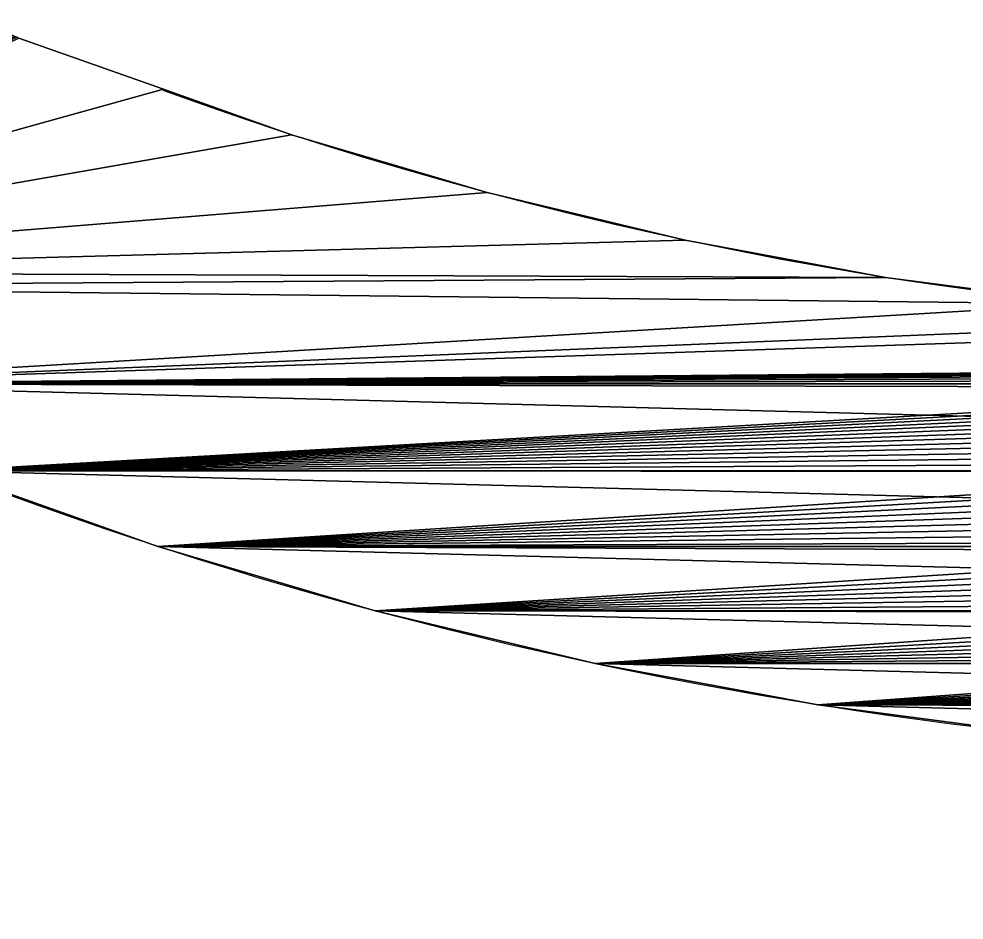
# Model space of a CAD drawing. Header units: millimetres. Extents: x 2995 to 3227, y 1383 to 1648.
# Drawn here: x 3154.31 to 3165.23, y 1537.84 to 1548.25 of the extents above; entities that cross this region are included whole.
import ezdxf

# ---------------------------------------------------------------- set-up
doc = ezdxf.new("R2010")
doc.units = ezdxf.units.MM

# ---------------------------------------------------------------- blocks, each defined once
blk = doc.blocks.new('Mastil_5')
for p, q in [((48.446, 10.96, -3), (48.446, 10.96, 5)), ((48.017, 8.644, -3), (48.017, 8.644, 5)), ((52.907, 7.604, -3), (52.907, 7.604, 5)), ((47.467, 6.353, -3), (47.467, 6.353, 5)), ((52.296, 5.059, -3), (52.296, 5.059, 5)), ((46.798, 4.094, -3), (46.798, 4.094, 5)), ((51.553, 2.549, -3), (51.553, 2.549, 5)), ((45.682, 0.943, -3), (45.682, 0.943, 5))]:
    blk.add_line(p, q)
at = {"color": 40, "true_color": 0xffcc32}
for p, q in [((53.384, 10.178, -3), (53.384, 10.178, 5)), ((46.273, 2.614, -3), (46.273, 2.614, 5))]:
    blk.add_line(p, q, dxfattribs=at)
at = {"color": 250, "true_color": 0x1e1e1e}
for p, q in [((46.273, 2.614, -3), (45.682, 0.943, -3)), ((46.273, 2.614, 5), (45.682, 0.943, 5))]:
    blk.add_line(p, q, dxfattribs=at)
at = {"color": 250, "true_color": 0x1e1e1e, "extrusion": (-1.41672e-14, 3.80033e-15, -1)}
blk.add_arc((-4, 18, 3), 50, 152.6083, 207.3917, dxfattribs=at)
at = {"color": 250, "true_color": 0x1e1e1e, "extrusion": (-1.42423e-14, 3.7614e-15, -1)}
blk.add_arc((-4, 18, -5), 50, 152.6083, 207.3917, dxfattribs=at)
at = {"color": 250, "true_color": 0x1e1e1e, "extrusion": (-3.88441e-15, 1.65373e-14, -1)}
for centre in [(-4, 18, 3), (-4, 18, -5)]:
    blk.add_arc(centre, 45, 160, 200, dxfattribs=at)
at = {"color": 250, "true_color": 0x1e1e1e}
mesh = blk.add_polyface(dxfattribs=at)
corners = [(48.387, -5, -3), (45.588, 0.732, -3), (45.6, 0.755, -3), (45.612, 0.778, -3), (45.623, 0.801, -3), (45.634, 0.824, -3), (45.644, 0.847, -3), (45.654, 0.871, -3), (45.664, 0.895, -3), (45.673, 0.918, -3), (45.682, 0.943, -3), (46.273, 2.614, -3), (46.798, 4.094, -3), (47.467, 6.353, -3), (48.017, 8.644, -3), (48.446, 10.96, -3), (48.55, -4.7, -3), (48.753, 13.296, -3), (49.677, -2.337, -3), (48.938, 15.645, -3), (49, 18, -3), (49.677, 38.337, -3), (50.679, 35.918, -3), (50.679, 0.082, -3), (51.553, 33.451, -3), (51.553, 2.549, -3), (52.296, 30.941, -3), (52.296, 5.059, -3), (52.907, 28.396, -3), (52.907, 7.604, -3), (53.384, 25.822, -3), (53.384, 10.178, -3), (53.726, 23.226, -3), (53.726, 12.774, -3), (53.931, 20.617, -3), (53.931, 15.383, -3), (54, 18, -3)]
mesh.append_faces([[corners[k] for k in face] for face in [(35, 34, 36)]], dxfattribs={"vtx0": -1, "color": 250})
mesh.append_faces([[corners[k] for k in face] for face in [(0, 15, 16), (16, 17, 18), (18, 22, 23), (23, 24, 25), (25, 26, 27), (27, 28, 29), (29, 30, 31), (31, 32, 33), (33, 34, 35)]], dxfattribs={"vtx0": -1, "vtx1": -1, "color": 250})
mesh.append_faces([[corners[k] for k in face] for face in [(18, 20, 21)]], dxfattribs={"vtx0": -1, "vtx1": -1, "vtx2": -1, "color": 250})
mesh.append_faces([[corners[k] for k in face] for face in [(0, 1, 2), (0, 2, 3), (0, 3, 4), (0, 4, 5), (0, 5, 6), (0, 6, 7), (0, 7, 8), (0, 8, 9), (0, 9, 10), (0, 10, 11), (0, 11, 12), (0, 12, 13), (0, 13, 14), (0, 14, 15), (16, 15, 17), (18, 17, 19), (18, 19, 20), (18, 21, 22), (23, 22, 24), (25, 24, 26), (27, 26, 28), (29, 28, 30), (31, 30, 32), (33, 32, 34)]], dxfattribs={"vtx0": -1, "vtx2": -1, "color": 250})
mesh = blk.add_polyface(dxfattribs=at)
corners = [(51.605, 16.003, 5), (52.296, 5.059, 5), (51.709, 16.011, 5), (51.813, 16.025, 5), (51.916, 16.044, 5), (52.018, 16.068, 5), (52.118, 16.098, 5), (52.217, 16.133, 5), (52.313, 16.173, 5), (52.907, 7.604, 5), (52.408, 16.218, 5), (52.5, 16.268, 5), (52.589, 16.323, 5), (52.676, 16.382, 5), (52.759, 16.446, 5), (52.838, 16.514, 5), (52.914, 16.586, 5), (53.384, 10.178, 5), (52.986, 16.662, 5), (53.054, 16.741, 5), (53.118, 16.824, 5), (53.177, 16.911, 5), (53.232, 17, 5), (53.282, 17.092, 5), (53.327, 17.187, 5), (53.367, 17.283, 5), (53.402, 17.382, 5), (53.726, 12.774, 5), (53.432, 17.482, 5), (53.456, 17.584, 5), (53.475, 17.687, 5), (53.489, 17.791, 5), (53.497, 17.895, 5), (53.5, 18, 5), (53.726, 23.226, 5), (53.931, 15.383, 5), (53.931, 20.617, 5), (54, 18, 5)]
mesh.append_faces([[corners[k] for k in face] for face in [(36, 35, 37)]], dxfattribs={"vtx0": -1, "color": 250})
mesh.append_faces([[corners[k] for k in face] for face in [(0, 1, 2), (2, 1, 3), (3, 1, 4), (4, 1, 5), (5, 1, 6), (6, 1, 7), (7, 1, 8), (8, 9, 10), (10, 9, 11), (11, 9, 12), (12, 9, 13), (13, 9, 14), (14, 9, 15), (15, 9, 16), (16, 17, 18), (18, 17, 19), (19, 17, 20), (20, 17, 21), (21, 17, 22), (22, 17, 23), (23, 17, 24), (24, 17, 25), (25, 17, 26), (26, 27, 28), (28, 27, 29), (29, 27, 30), (30, 27, 31), (31, 27, 32), (32, 27, 33)]], dxfattribs={"vtx0": -1, "vtx1": -1, "color": 250})
mesh.append_faces([[corners[k] for k in face] for face in [(34, 33, 27)]], dxfattribs={"vtx0": -1, "vtx1": -1, "vtx2": -1, "color": 250})
mesh.append_faces([[corners[k] for k in face] for face in [(26, 17, 27), (34, 27, 35)]], dxfattribs={"vtx0": -1, "vtx2": -1, "color": 250})
mesh = blk.add_polyface(dxfattribs=at)
corners = [(45.461, 0.541, 5), (48.387, -5, 5), (45.476, 0.561, 5), (45.492, 0.581, 5), (45.506, 0.602, 5), (45.521, 0.623, 5), (45.535, 0.645, 5), (45.549, 0.666, 5), (45.562, 0.688, 5), (45.575, 0.71, 5), (45.588, 0.732, 5), (45.6, 0.755, 5), (45.612, 0.778, 5), (45.623, 0.801, 5), (45.634, 0.824, 5), (45.644, 0.847, 5), (45.654, 0.871, 5), (45.664, 0.895, 5), (45.673, 0.918, 5), (45.682, 0.943, 5), (46.273, 2.614, 5), (46.798, 4.094, 5), (47.467, 6.353, 5), (48.017, 8.644, 5), (48.446, 10.96, 5), (48.55, -4.7, 5), (48.753, 13.296, 5), (49.677, -2.337, 5), (48.938, 15.645, 5), (49, 18, 5), (49.673, 17.187, 5), (49.718, 17.092, 5), (50.679, 0.082, 5), (50.687, 16.173, 5), (51.553, 2.549, 5), (51.605, 16.003, 5), (52.296, 5.059, 5), (52.313, 16.173, 5), (52.907, 7.604, 5)]
mesh.append_faces([[corners[k] for k in face] for face in [(0, 1, 2), (2, 1, 3), (3, 1, 4), (4, 1, 5), (5, 1, 6), (6, 1, 7), (7, 1, 8), (8, 1, 9), (9, 1, 10), (10, 1, 11), (11, 1, 12), (12, 1, 13), (13, 1, 14), (14, 1, 15), (15, 1, 16), (16, 1, 17), (17, 1, 18), (18, 1, 19), (19, 1, 20), (20, 1, 21), (21, 1, 22), (22, 1, 23), (23, 1, 24), (24, 25, 26), (26, 27, 28), (28, 27, 29), (30, 27, 31)]], dxfattribs={"vtx0": -1, "vtx1": -1, "color": 250})
mesh.append_faces([[corners[k] for k in face] for face in [(24, 1, 25), (26, 25, 27), (31, 27, 32), (33, 32, 34), (35, 34, 36), (37, 36, 38)]], dxfattribs={"vtx0": -1, "vtx2": -1, "color": 250})
mesh = blk.add_polyface(dxfattribs=at)
corners = [(49, 18, 5), (49.677, -2.337, 5), (49.5, 18, 5), (49.503, 17.895, 5), (49.511, 17.791, 5), (49.525, 17.687, 5), (49.544, 17.584, 5), (49.568, 17.482, 5), (49.598, 17.382, 5), (49.633, 17.283, 5), (49.673, 17.187, 5), (49.718, 17.092, 5), (50.679, 0.082, 5), (49.768, 17, 5), (49.823, 16.911, 5), (49.882, 16.824, 5), (49.946, 16.741, 5), (50.014, 16.662, 5), (50.086, 16.586, 5), (50.162, 16.514, 5), (50.241, 16.446, 5), (50.324, 16.382, 5), (50.411, 16.323, 5), (50.5, 16.268, 5), (50.592, 16.218, 5), (50.687, 16.173, 5), (51.553, 2.549, 5), (50.783, 16.133, 5), (50.882, 16.098, 5), (50.982, 16.068, 5), (51.084, 16.044, 5), (51.187, 16.025, 5), (51.291, 16.011, 5), (51.395, 16.003, 5), (51.5, 16, 5), (51.605, 16.003, 5), (52.914, 16.586, 5), (52.907, 7.604, 5), (53.384, 10.178, 5)]
mesh.append_faces([[corners[k] for k in face] for face in [(2, 1, 3), (3, 1, 4), (4, 1, 5), (5, 1, 6), (6, 1, 7), (7, 1, 8), (8, 1, 9), (9, 1, 10), (11, 12, 13), (13, 12, 14), (14, 12, 15), (15, 12, 16), (16, 12, 17), (17, 12, 18), (18, 12, 19), (19, 12, 20), (20, 12, 21), (21, 12, 22), (22, 12, 23), (23, 12, 24), (24, 12, 25), (25, 26, 27), (27, 26, 28), (28, 26, 29), (29, 26, 30), (30, 26, 31), (31, 26, 32), (32, 26, 33), (33, 26, 34), (34, 26, 35)]], dxfattribs={"vtx0": -1, "vtx1": -1, "color": 250})
mesh.append_faces([[corners[k] for k in face] for face in [(0, 1, 2)]], dxfattribs={"vtx0": -1, "vtx1": -1, "vtx2": -1, "color": 250})
mesh.append_faces([[corners[k] for k in face] for face in [(36, 37, 38)]], dxfattribs={"vtx0": -1, "vtx2": -1, "color": 250})
mesh = blk.add_polyface(dxfattribs=at)
corners = [(48.446, 10.96, 5), (48.753, 13.296, -3), (48.446, 10.96, -3), (48.753, 13.296, 5)]
mesh.append_faces([[corners[k] for k in face] for face in [(0, 1, 2), (1, 0, 3)]], dxfattribs={"vtx0": -1, "color": 250})
mesh = blk.add_polyface(dxfattribs=at)
corners = [(53.726, 12.774, -3), (53.384, 10.178, 5), (53.384, 10.178, -3), (53.726, 12.774, 5)]
mesh.append_faces([[corners[k] for k in face] for face in [(0, 1, 2), (1, 0, 3)]], dxfattribs={"vtx0": -1, "color": 250})
mesh = blk.add_polyface(dxfattribs=at)
corners = [(48.017, 8.644, 5), (48.446, 10.96, -3), (48.017, 8.644, -3), (48.446, 10.96, 5)]
mesh.append_faces([[corners[k] for k in face] for face in [(0, 1, 2), (1, 0, 3)]], dxfattribs={"vtx0": -1, "color": 250})
mesh = blk.add_polyface(dxfattribs=at)
corners = [(53.384, 10.178, -3), (52.907, 7.604, 5), (52.907, 7.604, -3), (53.384, 10.178, 5)]
mesh.append_faces([[corners[k] for k in face] for face in [(0, 1, 2), (1, 0, 3)]], dxfattribs={"vtx0": -1, "color": 250})
mesh = blk.add_polyface(dxfattribs=at)
corners = [(47.467, 6.353, 5), (48.017, 8.644, -3), (47.467, 6.353, -3), (48.017, 8.644, 5)]
mesh.append_faces([[corners[k] for k in face] for face in [(0, 1, 2), (1, 0, 3)]], dxfattribs={"vtx0": -1, "color": 250})
mesh = blk.add_polyface(dxfattribs=at)
corners = [(52.907, 7.604, -3), (52.296, 5.059, 5), (52.296, 5.059, -3), (52.907, 7.604, 5)]
mesh.append_faces([[corners[k] for k in face] for face in [(0, 1, 2), (1, 0, 3)]], dxfattribs={"vtx0": -1, "color": 250})
mesh = blk.add_polyface(dxfattribs=at)
corners = [(46.798, 4.094, 5), (47.467, 6.353, -3), (46.798, 4.094, -3), (47.467, 6.353, 5)]
mesh.append_faces([[corners[k] for k in face] for face in [(0, 1, 2), (1, 0, 3)]], dxfattribs={"vtx0": -1, "color": 250})
mesh = blk.add_polyface(dxfattribs=at)
corners = [(52.296, 5.059, -3), (51.553, 2.549, 5), (51.553, 2.549, -3), (52.296, 5.059, 5)]
mesh.append_faces([[corners[k] for k in face] for face in [(0, 1, 2), (1, 0, 3)]], dxfattribs={"vtx0": -1, "color": 250})
mesh = blk.add_polyface(dxfattribs=at)
corners = [(46.273, 2.614, 5), (46.798, 4.094, -3), (46.273, 2.614, -3), (46.798, 4.094, 5)]
mesh.append_faces([[corners[k] for k in face] for face in [(0, 1, 2), (1, 0, 3)]], dxfattribs={"vtx0": -1, "color": 250})
mesh = blk.add_polyface(dxfattribs=at)
corners = [(46.273, 2.614, 5), (45.682, 0.943, -3), (45.682, 0.943, 5), (46.273, 2.614, -3)]
mesh.append_faces([[corners[k] for k in face] for face in [(0, 1, 2), (1, 0, 3)]], dxfattribs={"vtx0": -1, "color": 250})
mesh = blk.add_polyface(dxfattribs=at)
corners = [(51.553, 2.549, -3), (50.679, 0.082, 5), (50.679, 0.082, -3), (51.553, 2.549, 5)]
mesh.append_faces([[corners[k] for k in face] for face in [(0, 1, 2), (1, 0, 3)]], dxfattribs={"vtx0": -1, "color": 250})
mesh = blk.add_polyface(dxfattribs=at)
corners = [(45.673, 0.918, 5), (45.682, 0.943, -3), (45.673, 0.918, -3), (45.682, 0.943, 5)]
mesh.append_faces([[corners[k] for k in face] for face in [(0, 1, 2), (1, 0, 3)]], dxfattribs={"vtx0": -1, "color": 250})

msp = doc.modelspace()

# ---------------------------------------------------------------- block references
at = {"rotation": 270}
msp.add_blockref('Mastil_5', (3153.368, 1593.71, 3), dxfattribs=at)

doc.saveas('drawing.dxf')
